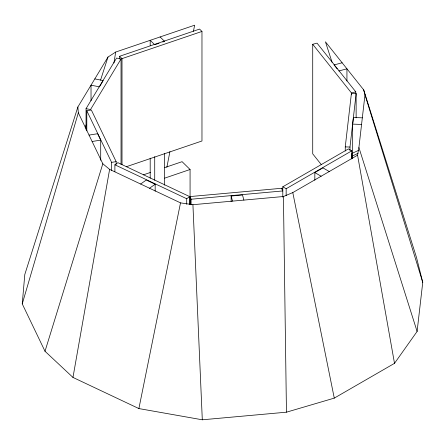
<?xml version="1.0" encoding="UTF-8"?>
<svg xmlns="http://www.w3.org/2000/svg" width="445" height="445" viewBox="0 0 445 445"><rect width="100%" height="100%" fill="white"/><g stroke="black" fill="none" stroke-linecap="round" stroke-linejoin="round"><path stroke-width="0.67" d="M332.065 62.25L325.423 41.786L363.676 89.84L416.498 257.477L422.75 282.369L417.104 331.442L394.504 363.348L334.273 398.119L286.458 412.187L202.303 419.796L138.885 408.577L72.969 377.427L45.012 351.266L22.25 303.874L24.803 274.498L77.864 106.995L107.99 57.049L115.694 52.048L194.632 25.204L193.436 31.322M345.259 151.039L345.259 146.878L351.411 93.417L356.134 93.595L356.134 117.864M349.987 150.527L349.987 147.056L356.134 93.595M352.674 153.308L352.674 124.111L353.436 117.491L362.33 117.83M352.117 153.38L351.806 158.826L352.117 153.38L358.614 150.299M394.504 363.348L357.574 155.188L358.909 147.54L364.983 94.763L363.676 89.84M113.931 62.984L115.694 52.048M72.969 377.427L109.615 169.373L102.812 163.766L78.331 112.802L77.864 106.995M166.858 167.309L169.912 151.667M138.885 408.577L180.509 202.87L109.615 169.373M22.25 303.874L78.331 112.802M45.012 351.266L102.812 163.766M85.201 127.693L86.052 125.056M100.537 80.156L107.99 57.049M86.046 129.462L86.046 108.663L116.568 58.061L121.04 58.963L121.04 164.361M99.791 86.291L102.884 81.162M121.04 58.963L90.519 109.559L86.046 108.663M114.893 171.731L114.893 164.795L117.892 162.681L189.704 196.618L189.704 204.244M140.626 184.024L146.277 180.041L155.172 184.247L155.172 191.2M149.526 188.229L155.172 184.247M186.705 204.283L186.705 198.731L189.704 196.618M282.803 197.196L282.803 186.794L348.429 148.908L351.778 150.844L351.778 158.47M282.803 186.794L286.157 188.73L351.778 150.844M314.832 180.236L314.832 172.588L322.959 167.893L329.261 171.536M180.509 202.87L192.924 204.7L283.432 196.518L292.793 192.59L357.574 155.188M352.117 156.134L358.025 153.33M119.605 59.051L119.605 56.276L199.566 29.081L201.969 31.439L201.969 140.993L126.341 166.714M159.054 43.276L154.721 44.75L150.193 40.317L150.193 45.746M162.764 42.014L164.622 41.379L160.1 36.946M119.605 56.276L122.008 58.634L201.969 31.439M143.34 174.857L150.566 172.404M164.361 167.709L182.094 161.68L190.071 169.501L190.071 204.511M164.661 178.145L190.071 169.501M321.385 164.728L312.718 153.842L312.718 44.283L317.024 43.143L355.778 91.826L355.778 93.906M342.138 62.789L334.039 64.937L337.238 68.958M338.84 70.966L346.939 68.819L346.939 81.04M312.718 44.283L351.472 92.966L355.778 91.826M86.792 130.852L86.792 110.744L91.359 110.015L116.156 161.641L116.156 164.416M89.039 135.096L97.633 133.722L100.704 140.119L100.704 160.278M92.115 141.493L100.704 140.119M86.792 110.744L111.595 162.375L116.156 161.641M190.343 196.54L282.03 188.252L282.759 190.95L191.077 199.238L190.343 196.54L190.343 204.166M231.144 201.596L231.144 196.034L242.497 195.005L243.877 200.094M352.674 124.111L361.568 124.455M345.259 146.878L349.987 147.056M94.813 78.898L103.229 80.59M99.452 86.858L91.03 85.167L91.03 100.781M114.893 164.795L186.705 198.731M314.832 172.588L321.134 176.226M358.909 147.54L417.104 331.442M364.983 94.763L422.75 282.369M231.144 196.034L232.518 201.118M292.793 192.59L334.273 398.119M192.924 204.7L202.303 419.796M283.432 196.518L286.458 412.187M352.674 155.394L352.674 158.175M351.472 92.966L351.472 94.357M351.411 93.417L351.411 94.802M286.157 188.73L286.157 195.661M282.03 188.252L282.03 189.637M191.077 199.238L191.077 204.789M164.622 153.291L164.622 185.153M154.721 156.662L154.721 180.208M150.193 158.175L150.193 178.222M122.008 58.634L122.008 164.722M111.595 162.375L111.595 170.696"/></g></svg>
